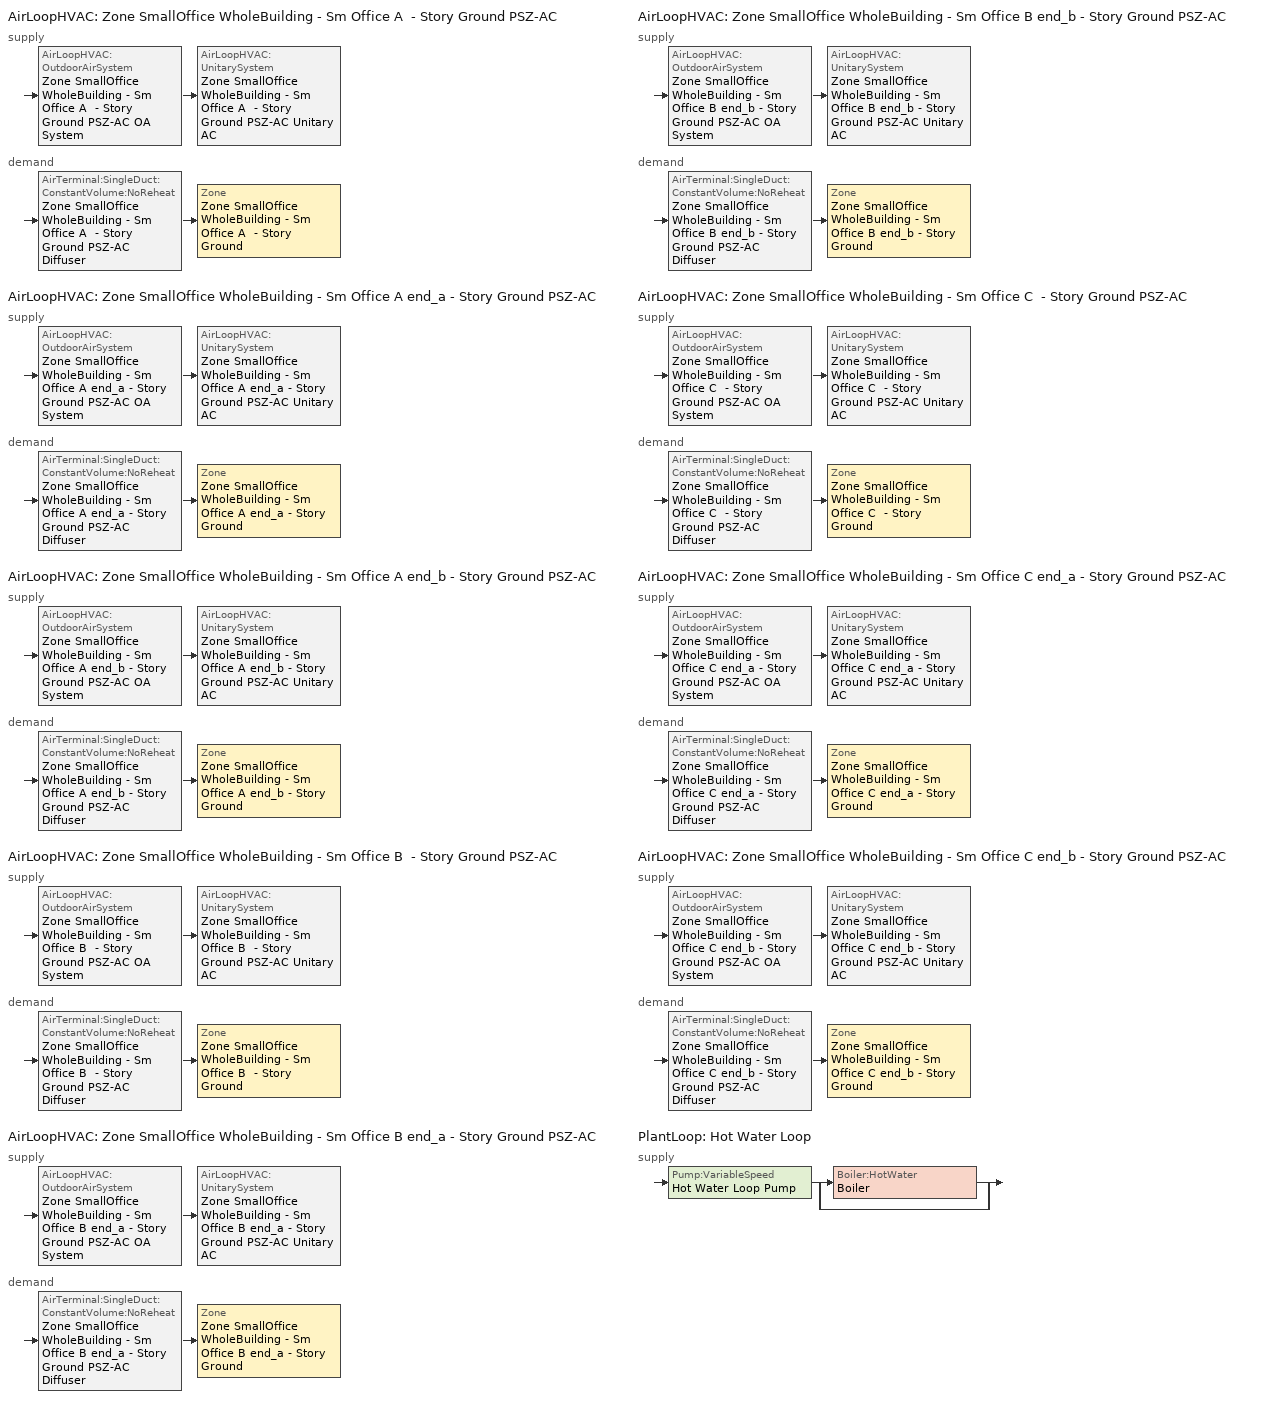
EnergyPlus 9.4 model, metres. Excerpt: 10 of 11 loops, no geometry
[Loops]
AirLoopHVAC 'Zone SmallOffice WholeBuilding - Sm Office A  - Story Ground PSZ-AC'
 supply: AirLoopHVAC:OutdoorAirSystem 'Zone SmallOffice WholeBuilding - Sm Office A  - Story Ground PSZ-AC OA System' > AirLoopHVAC:UnitarySystem 'Zone SmallOffice WholeBuilding - Sm Office A  - Story Ground PSZ-AC Unitary AC'
 demand: AirTerminal:SingleDuct:ConstantVolume:NoReheat 'Zone SmallOffice WholeBuilding - Sm Office A  - Story Ground PSZ-AC Diffuser' > Zone 'Zone SmallOffice WholeBuilding - Sm Office A  - Story Ground'
AirLoopHVAC 'Zone SmallOffice WholeBuilding - Sm Office A end_a - Story Ground PSZ-AC'
 supply: AirLoopHVAC:OutdoorAirSystem 'Zone SmallOffice WholeBuilding - Sm Office A end_a - Story Ground PSZ-AC OA System' > AirLoopHVAC:UnitarySystem 'Zone SmallOffice WholeBuilding - Sm Office A end_a - Story Ground PSZ-AC Unitary AC'
 demand: AirTerminal:SingleDuct:ConstantVolume:NoReheat 'Zone SmallOffice WholeBuilding - Sm Office A end_a - Story Ground PSZ-AC Diffuser' > Zone 'Zone SmallOffice WholeBuilding - Sm Office A end_a - Story Ground'
AirLoopHVAC 'Zone SmallOffice WholeBuilding - Sm Office A end_b - Story Ground PSZ-AC'
 supply: AirLoopHVAC:OutdoorAirSystem 'Zone SmallOffice WholeBuilding - Sm Office A end_b - Story Ground PSZ-AC OA System' > AirLoopHVAC:UnitarySystem 'Zone SmallOffice WholeBuilding - Sm Office A end_b - Story Ground PSZ-AC Unitary AC'
 demand: AirTerminal:SingleDuct:ConstantVolume:NoReheat 'Zone SmallOffice WholeBuilding - Sm Office A end_b - Story Ground PSZ-AC Diffuser' > Zone 'Zone SmallOffice WholeBuilding - Sm Office A end_b - Story Ground'
AirLoopHVAC 'Zone SmallOffice WholeBuilding - Sm Office B  - Story Ground PSZ-AC'
 supply: AirLoopHVAC:OutdoorAirSystem 'Zone SmallOffice WholeBuilding - Sm Office B  - Story Ground PSZ-AC OA System' > AirLoopHVAC:UnitarySystem 'Zone SmallOffice WholeBuilding - Sm Office B  - Story Ground PSZ-AC Unitary AC'
 demand: AirTerminal:SingleDuct:ConstantVolume:NoReheat 'Zone SmallOffice WholeBuilding - Sm Office B  - Story Ground PSZ-AC Diffuser' > Zone 'Zone SmallOffice WholeBuilding - Sm Office B  - Story Ground'
AirLoopHVAC 'Zone SmallOffice WholeBuilding - Sm Office B end_a - Story Ground PSZ-AC'
 supply: AirLoopHVAC:OutdoorAirSystem 'Zone SmallOffice WholeBuilding - Sm Office B end_a - Story Ground PSZ-AC OA System' > AirLoopHVAC:UnitarySystem 'Zone SmallOffice WholeBuilding - Sm Office B end_a - Story Ground PSZ-AC Unitary AC'
 demand: AirTerminal:SingleDuct:ConstantVolume:NoReheat 'Zone SmallOffice WholeBuilding - Sm Office B end_a - Story Ground PSZ-AC Diffuser' > Zone 'Zone SmallOffice WholeBuilding - Sm Office B end_a - Story Ground'
AirLoopHVAC 'Zone SmallOffice WholeBuilding - Sm Office B end_b - Story Ground PSZ-AC'
 supply: AirLoopHVAC:OutdoorAirSystem 'Zone SmallOffice WholeBuilding - Sm Office B end_b - Story Ground PSZ-AC OA System' > AirLoopHVAC:UnitarySystem 'Zone SmallOffice WholeBuilding - Sm Office B end_b - Story Ground PSZ-AC Unitary AC'
 demand: AirTerminal:SingleDuct:ConstantVolume:NoReheat 'Zone SmallOffice WholeBuilding - Sm Office B end_b - Story Ground PSZ-AC Diffuser' > Zone 'Zone SmallOffice WholeBuilding - Sm Office B end_b - Story Ground'
AirLoopHVAC 'Zone SmallOffice WholeBuilding - Sm Office C  - Story Ground PSZ-AC'
 supply: AirLoopHVAC:OutdoorAirSystem 'Zone SmallOffice WholeBuilding - Sm Office C  - Story Ground PSZ-AC OA System' > AirLoopHVAC:UnitarySystem 'Zone SmallOffice WholeBuilding - Sm Office C  - Story Ground PSZ-AC Unitary AC'
 demand: AirTerminal:SingleDuct:ConstantVolume:NoReheat 'Zone SmallOffice WholeBuilding - Sm Office C  - Story Ground PSZ-AC Diffuser' > Zone 'Zone SmallOffice WholeBuilding - Sm Office C  - Story Ground'
AirLoopHVAC 'Zone SmallOffice WholeBuilding - Sm Office C end_a - Story Ground PSZ-AC'
 supply: AirLoopHVAC:OutdoorAirSystem 'Zone SmallOffice WholeBuilding - Sm Office C end_a - Story Ground PSZ-AC OA System' > AirLoopHVAC:UnitarySystem 'Zone SmallOffice WholeBuilding - Sm Office C end_a - Story Ground PSZ-AC Unitary AC'
 demand: AirTerminal:SingleDuct:ConstantVolume:NoReheat 'Zone SmallOffice WholeBuilding - Sm Office C end_a - Story Ground PSZ-AC Diffuser' > Zone 'Zone SmallOffice WholeBuilding - Sm Office C end_a - Story Ground'
AirLoopHVAC 'Zone SmallOffice WholeBuilding - Sm Office C end_b - Story Ground PSZ-AC'
 supply: AirLoopHVAC:OutdoorAirSystem 'Zone SmallOffice WholeBuilding - Sm Office C end_b - Story Ground PSZ-AC OA System' > AirLoopHVAC:UnitarySystem 'Zone SmallOffice WholeBuilding - Sm Office C end_b - Story Ground PSZ-AC Unitary AC'
 demand: AirTerminal:SingleDuct:ConstantVolume:NoReheat 'Zone SmallOffice WholeBuilding - Sm Office C end_b - Story Ground PSZ-AC Diffuser' > Zone 'Zone SmallOffice WholeBuilding - Sm Office C end_b - Story Ground'
PlantLoop 'Hot Water Loop'
 supply: Pump:VariableSpeed 'Hot Water Loop Pump' > split
  | Boiler:HotWater 'Boiler'
  | bypass
[ZoneControl:Thermostat] Temperature Difference Between Cutout And Setpoint {deltaC}=0
Name | Zone or ZoneList | Control Type Schedule | Control 1
Zone SmallOffice WholeBuilding - Sm Office A  - Story Ground Thermostat | Zone SmallOffice WholeBuilding - Sm Office A  - Story Ground | Zone SmallOffice WholeBuilding - Sm Office A  - Story Ground Thermostat Schedule | SmallOffice WholeBuilding - Sm Office - 90.1-2007 Thermostat 6
Zone SmallOffice WholeBuilding - Sm Office A end_a - Story Ground Thermostat | Zone SmallOffice WholeBuilding - Sm Office A end_a - Story Ground | Zone SmallOffice WholeBuilding - Sm Office A end_a - Story Ground Thermostat Schedule | SmallOffice WholeBuilding - Sm Office - 90.1-2007 Thermostat 8
Zone SmallOffice WholeBuilding - Sm Office A end_b - Story Ground Thermostat | Zone SmallOffice WholeBuilding - Sm Office A end_b - Story Ground | Zone SmallOffice WholeBuilding - Sm Office A end_b - Story Ground Thermostat Schedule | SmallOffice WholeBuilding - Sm Office - 90.1-2007 Thermostat
Zone SmallOffice WholeBuilding - Sm Office B  - Story Ground Thermostat | Zone SmallOffice WholeBuilding - Sm Office B  - Story Ground | Zone SmallOffice WholeBuilding - Sm Office B  - Story Ground Thermostat Schedule | SmallOffice WholeBuilding - Sm Office - 90.1-2007 Thermostat 3
Zone SmallOffice WholeBuilding - Sm Office B end_a - Story Ground Thermostat | Zone SmallOffice WholeBuilding - Sm Office B end_a - Story Ground | Zone SmallOffice WholeBuilding - Sm Office B end_a - Story Ground Thermostat Schedule | SmallOffice WholeBuilding - Sm Office - 90.1-2007 Thermostat 2
Zone SmallOffice WholeBuilding - Sm Office B end_b - Story Ground Thermostat | Zone SmallOffice WholeBuilding - Sm Office B end_b - Story Ground | Zone SmallOffice WholeBuilding - Sm Office B end_b - Story Ground Thermostat Schedule | SmallOffice WholeBuilding - Sm Office - 90.1-2007 Thermostat 1
Zone SmallOffice WholeBuilding - Sm Office C  - Story Ground Thermostat | Zone SmallOffice WholeBuilding - Sm Office C  - Story Ground | Zone SmallOffice WholeBuilding - Sm Office C  - Story Ground Thermostat Schedule | SmallOffice WholeBuilding - Sm Office - 90.1-2007 Thermostat 5
Zone SmallOffice WholeBuilding - Sm Office C end_a - Story Ground Thermostat | Zone SmallOffice WholeBuilding - Sm Office C end_a - Story Ground | Zone SmallOffice WholeBuilding - Sm Office C end_a - Story Ground Thermostat Schedule | SmallOffice WholeBuilding - Sm Office - 90.1-2007 Thermostat 7
Zone SmallOffice WholeBuilding - Sm Office C end_b - Story Ground Thermostat | Zone SmallOffice WholeBuilding - Sm Office C end_b - Story Ground | Zone SmallOffice WholeBuilding - Sm Office C end_b - Story Ground Thermostat Schedule | SmallOffice WholeBuilding - Sm Office - 90.1-2007 Thermostat 4
[ThermostatSetpoint:DualSetpoint] Heating Setpoint Temperature Schedule=OfficeSmall HTGSETP_SCH_NO_OPTIMUM; Cooling Setpoint Temperature Schedule=OfficeSmall CLGSETP_SCH_NO_OPTIMUM
SmallOffice WholeBuilding - Sm Office - 90.1-2007 Thermostat 6; SmallOffice WholeBuilding - Sm Office - 90.1-2007 Thermostat 8; SmallOffice WholeBuilding - Sm Office - 90.1-2007 Thermostat; SmallOffice WholeBuilding - Sm Office - 90.1-2007 Thermostat 3; SmallOffice WholeBuilding - Sm Office - 90.1-2007 Thermostat 2; SmallOffice WholeBuilding - Sm Office - 90.1-2007 Thermostat 1; SmallOffice WholeBuilding - Sm Office - 90.1-2007 Thermostat 5; SmallOffice WholeBuilding - Sm Office - 90.1-2007 Thermostat 7; SmallOffice WholeBuilding - Sm Office - 90.1-2007 Thermostat 4
[AirTerminal:SingleDuct:ConstantVolume:NoReheat] Availability Schedule=Always On Discrete; Maximum Air Flow Rate {m3/s}=AutoSize
Zone SmallOffice WholeBuilding - Sm Office A  - Story Ground PSZ-AC Diffuser; Zone SmallOffice WholeBuilding - Sm Office A end_a - Story Ground PSZ-AC Diffuser; Zone SmallOffice WholeBuilding - Sm Office A end_b - Story Ground PSZ-AC Diffuser; Zone SmallOffice WholeBuilding - Sm Office B  - Story Ground PSZ-AC Diffuser; Zone SmallOffice WholeBuilding - Sm Office B end_a - Story Ground PSZ-AC Diffuser; Zone SmallOffice WholeBuilding - Sm Office B end_b - Story Ground PSZ-AC Diffuser; Zone SmallOffice WholeBuilding - Sm Office C  - Story Ground PSZ-AC Diffuser; Zone SmallOffice WholeBuilding - Sm Office C end_a - Story Ground PSZ-AC Diffuser; Zone SmallOffice WholeBuilding - Sm Office C end_b - Story Ground PSZ-AC Diffuser
[Zone equipment]
Zone SmallOffice WholeBuilding - Sm Office A  - Story Ground: Zone SmallOffice WholeBuilding - Sm Office A  - Story Ground PSZ-AC Diffuser
Zone SmallOffice WholeBuilding - Sm Office A end_a - Story Ground: Zone SmallOffice WholeBuilding - Sm Office A end_a - Story Ground PSZ-AC Diffuser
Zone SmallOffice WholeBuilding - Sm Office A end_b - Story Ground: Zone SmallOffice WholeBuilding - Sm Office A end_b - Story Ground PSZ-AC Diffuser
Zone SmallOffice WholeBuilding - Sm Office B  - Story Ground: Zone SmallOffice WholeBuilding - Sm Office B  - Story Ground PSZ-AC Diffuser
Zone SmallOffice WholeBuilding - Sm Office B end_a - Story Ground: Zone SmallOffice WholeBuilding - Sm Office B end_a - Story Ground PSZ-AC Diffuser
Zone SmallOffice WholeBuilding - Sm Office B end_b - Story Ground: Zone SmallOffice WholeBuilding - Sm Office B end_b - Story Ground PSZ-AC Diffuser
Zone SmallOffice WholeBuilding - Sm Office C  - Story Ground: Zone SmallOffice WholeBuilding - Sm Office C  - Story Ground PSZ-AC Diffuser
Zone SmallOffice WholeBuilding - Sm Office C end_a - Story Ground: Zone SmallOffice WholeBuilding - Sm Office C end_a - Story Ground PSZ-AC Diffuser
Zone SmallOffice WholeBuilding - Sm Office C end_b - Story Ground: Zone SmallOffice WholeBuilding - Sm Office C end_b - Story Ground PSZ-AC Diffuser
[Sizing:Zone] Zone Cooling Design Supply Air Temperature Input Method=SupplyAirTemperature; Zone Cooling Design Supply Air Temperature {C}=12.7778; Zone Cooling Design Supply Air Temperature Difference {deltaC}=11.11; Zone Heating Design Supply Air Temperature Input Method=SupplyAirTemperature; Zone Heating Design Supply Air Temperature {C}=50; Zone Heating Design Supply Air Temperature Difference {deltaC}=11.11; Zone Cooling Design Supply Air Humidity Ratio {kgWater/kgDryAir}=0.0085; Zone Heating Design Supply Air Humidity Ratio {kgWater/kgDryAir}=0.008; Design Specification Outdoor Air Object=SmallOffice WholeBuilding - Sm Office Ventilation; Cooling Design Air Flow Method=DesignDay; Cooling Design Air Flow Rate {m3/s}=0; Cooling Minimum Air Flow per Zone Floor Area {m3/s-m2}=0.000762; Cooling Minimum Air Flow {m3/s}=0; Cooling Minimum Air Flow Fraction=0; Heating Design Air Flow Method=DesignDay; Heating Design Air Flow Rate {m3/s}=0; Heating Maximum Air Flow per Zone Floor Area {m3/s-m2}=0.002032; Heating Maximum Air Flow {m3/s}=0.141576; Heating Maximum Air Flow Fraction=0.3; Account for Dedicated Outdoor Air System=No
Zone SmallOffice WholeBuilding - Sm Office A  - Story Ground; Zone SmallOffice WholeBuilding - Sm Office A end_a - Story Ground; Zone SmallOffice WholeBuilding - Sm Office A end_b - Story Ground; Zone SmallOffice WholeBuilding - Sm Office B  - Story Ground; Zone SmallOffice WholeBuilding - Sm Office B end_a - Story Ground; Zone SmallOffice WholeBuilding - Sm Office B end_b - Story Ground; Zone SmallOffice WholeBuilding - Sm Office C  - Story Ground; Zone SmallOffice WholeBuilding - Sm Office C end_a - Story Ground; Zone SmallOffice WholeBuilding - Sm Office C end_b - Story Ground
[Controller:MechanicalVentilation] Availability Schedule=Always On Discrete; Demand Controlled Ventilation=No; System Outdoor Air Method=ZoneSum; Design Specification Outdoor Air Object Name 1=SmallOffice WholeBuilding - Sm Office Ventilation
Name | Zone or ZoneList Name 1
Controller Mechanical Ventilation 4 | Zone SmallOffice WholeBuilding - Sm Office A  - Story Ground
Controller Mechanical Ventilation 9 | Zone SmallOffice WholeBuilding - Sm Office A end_a - Story Ground
Controller Mechanical Ventilation 8 | Zone SmallOffice WholeBuilding - Sm Office A end_b - Story Ground
Controller Mechanical Ventilation 5 | Zone SmallOffice WholeBuilding - Sm Office B  - Story Ground
Controller Mechanical Ventilation 7 | Zone SmallOffice WholeBuilding - Sm Office B end_a - Story Ground
Controller Mechanical Ventilation 1 | Zone SmallOffice WholeBuilding - Sm Office B end_b - Story Ground
Controller Mechanical Ventilation 2 | Zone SmallOffice WholeBuilding - Sm Office C  - Story Ground
Controller Mechanical Ventilation 6 | Zone SmallOffice WholeBuilding - Sm Office C end_a - Story Ground
Controller Mechanical Ventilation 3 | Zone SmallOffice WholeBuilding - Sm Office C end_b - Story Ground
[DesignSpecification:OutdoorAir]
SmallOffice WholeBuilding - Sm Office Ventilation: Outdoor Air Method=Sum; Outdoor Air Flow per Person {m3/s-person}=0; Outdoor Air Flow per Zone Floor Area {m3/s-m2}=0.000508; Outdoor Air Flow per Zone {m3/s}=0; Outdoor Air Flow Air Changes per Hour {1/hr}=0
[AirLoopHVAC] Design Supply Air Flow Rate {m3/s}=AutoSize; Design Return Air Flow Fraction of Supply Air Flow=1
Zone SmallOffice WholeBuilding - Sm Office A  - Story Ground PSZ-AC; Zone SmallOffice WholeBuilding - Sm Office A end_a - Story Ground PSZ-AC; Zone SmallOffice WholeBuilding - Sm Office A end_b - Story Ground PSZ-AC; Zone SmallOffice WholeBuilding - Sm Office B  - Story Ground PSZ-AC; Zone SmallOffice WholeBuilding - Sm Office B end_a - Story Ground PSZ-AC; Zone SmallOffice WholeBuilding - Sm Office B end_b - Story Ground PSZ-AC; Zone SmallOffice WholeBuilding - Sm Office C  - Story Ground PSZ-AC; Zone SmallOffice WholeBuilding - Sm Office C end_a - Story Ground PSZ-AC; Zone SmallOffice WholeBuilding - Sm Office C end_b - Story Ground PSZ-AC
[Sizing:System] Type of Load to Size On=Sensible; Design Outdoor Air Flow Rate {m3/s}=Autosize; Central Heating Maximum System Air Flow Ratio=1; Preheat Design Temperature {C}=7.22222; Preheat Design Humidity Ratio {kgWater/kgDryAir}=0.008; Precool Design Temperature {C}=12.7778; Precool Design Humidity Ratio {kgWater/kgDryAir}=0.008; Central Cooling Design Supply Air Temperature {C}=12.7778; Central Heating Design Supply Air Temperature {C}=50; Type of Zone Sum to Use=Coincident; 100% Outdoor Air in Cooling=No; 100% Outdoor Air in Heating=No; Central Cooling Design Supply Air Humidity Ratio {kgWater/kgDryAir}=0.0085; Central Heating Design Supply Air Humidity Ratio {kgWater/kgDryAir}=0.008; Cooling Supply Air Flow Rate Method=DesignDay; Cooling Supply Air Flow Rate {m3/s}=0; Cooling Supply Air Flow Rate Per Floor Area {m3/s-m2}=0.00996765; Cooling Fraction of Autosized Cooling Supply Air Flow Rate=1; Cooling Supply Air Flow Rate Per Unit Cooling Capacity {m3/s-W}=3.94755e-05; Heating Supply Air Flow Rate Method=DesignDay; Heating Supply Air Flow Rate {m3/s}=0; Heating Supply Air Flow Rate Per Floor Area {m3/s-m2}=0.00996765; Heating Fraction of Autosized Heating Supply Air Flow Rate=1; Heating Fraction of Autosized Cooling Supply Air Flow Rate=1; Heating Supply Air Flow Rate Per Unit Heating Capacity {m3/s-W}=3.15882e-05; System Outdoor Air Method=ZoneSum; Zone Maximum Outdoor Air Fraction=1; Cooling Design Capacity Method=CoolingDesignCapacity; Cooling Design Capacity {W}=Autosize; Cooling Design Capacity Per Floor Area {W/m2}=234.7; Fraction of Autosized Cooling Design Capacity=1; Heating Design Capacity Method=HeatingDesignCapacity; Heating Design Capacity {W}=Autosize; Heating Design Capacity Per Floor Area {W/m2}=157; Fraction of Autosized Heating Design Capacity=1; Central Cooling Capacity Control Method=OnOff
Zone SmallOffice WholeBuilding - Sm Office A  - Story Ground PSZ-AC; Zone SmallOffice WholeBuilding - Sm Office A end_a - Story Ground PSZ-AC; Zone SmallOffice WholeBuilding - Sm Office A end_b - Story Ground PSZ-AC; Zone SmallOffice WholeBuilding - Sm Office B  - Story Ground PSZ-AC; Zone SmallOffice WholeBuilding - Sm Office B end_a - Story Ground PSZ-AC; Zone SmallOffice WholeBuilding - Sm Office B end_b - Story Ground PSZ-AC; Zone SmallOffice WholeBuilding - Sm Office C  - Story Ground PSZ-AC; Zone SmallOffice WholeBuilding - Sm Office C end_a - Story Ground PSZ-AC; Zone SmallOffice WholeBuilding - Sm Office C end_b - Story Ground PSZ-AC
[Controller:OutdoorAir] Minimum Outdoor Air Flow Rate {m3/s}=Autosize; Maximum Outdoor Air Flow Rate {m3/s}=Autosize; Economizer Control Type=NoEconomizer; Economizer Control Action Type=ModulateFlow; Economizer Maximum Limit Dry-Bulb Temperature {C}=28; Economizer Maximum Limit Enthalpy {J/kg}=64000; Lockout Type=NoLockout; Minimum Limit Type=FixedMinimum; Minimum Outdoor Air Schedule=Always On Discrete; High Humidity Control=No; Control High Indoor Humidity Based on Outdoor Humidity Ratio=Yes; Heat Recovery Bypass Control Type=BypassWhenWithinEconomizerLimits
Name | Mechanical Ventilation Controller
Zone SmallOffice WholeBuilding - Sm Office A  - Story Ground PSZ-AC OA System Controller | Controller Mechanical Ventilation 4
Zone SmallOffice WholeBuilding - Sm Office A end_a - Story Ground PSZ-AC OA System Controller | Controller Mechanical Ventilation 9
Zone SmallOffice WholeBuilding - Sm Office A end_b - Story Ground PSZ-AC OA System Controller | Controller Mechanical Ventilation 8
Zone SmallOffice WholeBuilding - Sm Office B  - Story Ground PSZ-AC OA System Controller | Controller Mechanical Ventilation 5
Zone SmallOffice WholeBuilding - Sm Office B end_a - Story Ground PSZ-AC OA System Controller | Controller Mechanical Ventilation 7
Zone SmallOffice WholeBuilding - Sm Office B end_b - Story Ground PSZ-AC OA System Controller | Controller Mechanical Ventilation 1
Zone SmallOffice WholeBuilding - Sm Office C  - Story Ground PSZ-AC OA System Controller | Controller Mechanical Ventilation 2
Zone SmallOffice WholeBuilding - Sm Office C end_a - Story Ground PSZ-AC OA System Controller | Controller Mechanical Ventilation 6
Zone SmallOffice WholeBuilding - Sm Office C end_b - Story Ground PSZ-AC OA System Controller | Controller Mechanical Ventilation 3
[SetpointManager:MixedAir] Control Variable=Temperature
Name | Setpoint Node or NodeList
Zone SmallOffice WholeBuilding - Sm Office A  - Story Ground PSZ-AC Mixed Air Node OS Default SPM | Zone SmallOffice WholeBuilding - Sm Office A  - Story Ground PSZ-AC Mixed Air Node
Zone SmallOffice WholeBuilding - Sm Office A end_a - Story Ground PSZ-AC Mixed Air Node OS Default SPM | Zone SmallOffice WholeBuilding - Sm Office A end_a - Story Ground PSZ-AC Mixed Air Node
Zone SmallOffice WholeBuilding - Sm Office A end_b - Story Ground PSZ-AC Mixed Air Node OS Default SPM | Zone SmallOffice WholeBuilding - Sm Office A end_b - Story Ground PSZ-AC Mixed Air Node
Zone SmallOffice WholeBuilding - Sm Office B  - Story Ground PSZ-AC Mixed Air Node OS Default SPM | Zone SmallOffice WholeBuilding - Sm Office B  - Story Ground PSZ-AC Mixed Air Node
Zone SmallOffice WholeBuilding - Sm Office B end_a - Story Ground PSZ-AC Mixed Air Node OS Default SPM | Zone SmallOffice WholeBuilding - Sm Office B end_a - Story Ground PSZ-AC Mixed Air Node
Zone SmallOffice WholeBuilding - Sm Office B end_b - Story Ground PSZ-AC Mixed Air Node OS Default SPM | Zone SmallOffice WholeBuilding - Sm Office B end_b - Story Ground PSZ-AC Mixed Air Node
Zone SmallOffice WholeBuilding - Sm Office C  - Story Ground PSZ-AC Mixed Air Node OS Default SPM | Zone SmallOffice WholeBuilding - Sm Office C  - Story Ground PSZ-AC Mixed Air Node
Zone SmallOffice WholeBuilding - Sm Office C end_a - Story Ground PSZ-AC Mixed Air Node OS Default SPM | Zone SmallOffice WholeBuilding - Sm Office C end_a - Story Ground PSZ-AC Mixed Air Node
Zone SmallOffice WholeBuilding - Sm Office C end_b - Story Ground PSZ-AC Mixed Air Node OS Default SPM | Zone SmallOffice WholeBuilding - Sm Office C end_b - Story Ground PSZ-AC Mixed Air Node
[AirLoopHVAC:UnitarySystem] Control Type=Load; Dehumidification Control Type=None; Availability Schedule=Always On Discrete; Fan Placement=DrawThrough; Supply Air Fan Operating Mode Schedule=Always On Discrete; DX Heating Coil Sizing Ratio=1; Use DOAS DX Cooling Coil=No; Minimum Supply Air Temperature {C}=2; Latent Load Control=SensibleOnlyLoadControl; Cooling Supply Air Flow Rate {m3/s}=Autosize; Heating Supply Air Flow Rate {m3/s}=Autosize; No Load Supply Air Flow Rate {m3/s}=Autosize; Maximum Supply Air Temperature {C}=80; Maximum Outdoor Dry-Bulb Temperature for Supplemental Heater Operation {C}=21; Maximum Cycling Rate {cycles/hr}=2.5; Heat Pump Time Constant {s}=60; Fraction of On-Cycle Power Use=0.01; Heat Pump Fan Delay Time {s}=60; Ancillary On-Cycle Electric Power {W}=0; Ancillary Off-Cycle Electric Power {W}=0
Name | Controlling Zone or Thermostat Location | Supply Fan | Heating Coil | Cooling Coil | Supplemental Heating Coil
Zone SmallOffice WholeBuilding - Sm Office A  - Story Ground PSZ-AC Unitary AC | Zone SmallOffice WholeBuilding - Sm Office A  - Story Ground | Zone SmallOffice WholeBuilding - Sm Office A  - Story Ground PSZ-AC Fan | Zone SmallOffice WholeBuilding - Sm Office A  - Story Ground PSZ-AC Gas Htg Coil | Zone SmallOffice WholeBuilding - Sm Office A  - Story Ground PSZ-AC 1spd DX AC Clg Coil | Zone SmallOffice WholeBuilding - Sm Office A  - Story Ground PSZ-AC Electric Backup Htg Coil
Zone SmallOffice WholeBuilding - Sm Office A end_a - Story Ground PSZ-AC Unitary AC | Zone SmallOffice WholeBuilding - Sm Office A end_a - Story Ground | Zone SmallOffice WholeBuilding - Sm Office A end_a - Story Ground PSZ-AC Fan | Zone SmallOffice WholeBuilding - Sm Office A end_a - Story Ground PSZ-AC Gas Htg Coil | Zone SmallOffice WholeBuilding - Sm Office A end_a - Story Ground PSZ-AC 1spd DX AC Clg Coil | Zone SmallOffice WholeBuilding - Sm Office A end_a - Story Ground PSZ-AC Electric Backup Htg Coil
Zone SmallOffice WholeBuilding - Sm Office A end_b - Story Ground PSZ-AC Unitary AC | Zone SmallOffice WholeBuilding - Sm Office A end_b - Story Ground | Zone SmallOffice WholeBuilding - Sm Office A end_b - Story Ground PSZ-AC Fan | Zone SmallOffice WholeBuilding - Sm Office A end_b - Story Ground PSZ-AC Gas Htg Coil | Zone SmallOffice WholeBuilding - Sm Office A end_b - Story Ground PSZ-AC 1spd DX AC Clg Coil | Zone SmallOffice WholeBuilding - Sm Office A end_b - Story Ground PSZ-AC Electric Backup Htg Coil
Zone SmallOffice WholeBuilding - Sm Office B  - Story Ground PSZ-AC Unitary AC | Zone SmallOffice WholeBuilding - Sm Office B  - Story Ground | Zone SmallOffice WholeBuilding - Sm Office B  - Story Ground PSZ-AC Fan | Zone SmallOffice WholeBuilding - Sm Office B  - Story Ground PSZ-AC Gas Htg Coil | Zone SmallOffice WholeBuilding - Sm Office B  - Story Ground PSZ-AC 1spd DX AC Clg Coil | Zone SmallOffice WholeBuilding - Sm Office B  - Story Ground PSZ-AC Electric Backup Htg Coil
Zone SmallOffice WholeBuilding - Sm Office B end_a - Story Ground PSZ-AC Unitary AC | Zone SmallOffice WholeBuilding - Sm Office B end_a - Story Ground | Zone SmallOffice WholeBuilding - Sm Office B end_a - Story Ground PSZ-AC Fan | Zone SmallOffice WholeBuilding - Sm Office B end_a - Story Ground PSZ-AC Gas Htg Coil | Zone SmallOffice WholeBuilding - Sm Office B end_a - Story Ground PSZ-AC 1spd DX AC Clg Coil | Zone SmallOffice WholeBuilding - Sm Office B end_a - Story Ground PSZ-AC Electric Backup Htg Coil
Zone SmallOffice WholeBuilding - Sm Office B end_b - Story Ground PSZ-AC Unitary AC | Zone SmallOffice WholeBuilding - Sm Office B end_b - Story Ground | Zone SmallOffice WholeBuilding - Sm Office B end_b - Story Ground PSZ-AC Fan | Zone SmallOffice WholeBuilding - Sm Office B end_b - Story Ground PSZ-AC Gas Htg Coil | Zone SmallOffice WholeBuilding - Sm Office B end_b - Story Ground PSZ-AC 1spd DX AC Clg Coil | Zone SmallOffice WholeBuilding - Sm Office B end_b - Story Ground PSZ-AC Electric Backup Htg Coil
Zone SmallOffice WholeBuilding - Sm Office C  - Story Ground PSZ-AC Unitary AC | Zone SmallOffice WholeBuilding - Sm Office C  - Story Ground | Zone SmallOffice WholeBuilding - Sm Office C  - Story Ground PSZ-AC Fan | Zone SmallOffice WholeBuilding - Sm Office C  - Story Ground PSZ-AC Gas Htg Coil | Zone SmallOffice WholeBuilding - Sm Office C  - Story Ground PSZ-AC 1spd DX AC Clg Coil | Zone SmallOffice WholeBuilding - Sm Office C  - Story Ground PSZ-AC Electric Backup Htg Coil
Zone SmallOffice WholeBuilding - Sm Office C end_a - Story Ground PSZ-AC Unitary AC | Zone SmallOffice WholeBuilding - Sm Office C end_a - Story Ground | Zone SmallOffice WholeBuilding - Sm Office C end_a - Story Ground PSZ-AC Fan | Zone SmallOffice WholeBuilding - Sm Office C end_a - Story Ground PSZ-AC Gas Htg Coil | Zone SmallOffice WholeBuilding - Sm Office C end_a - Story Ground PSZ-AC 1spd DX AC Clg Coil | Zone SmallOffice WholeBuilding - Sm Office C end_a - Story Ground PSZ-AC Electric Backup Htg Coil
Zone SmallOffice WholeBuilding - Sm Office C end_b - Story Ground PSZ-AC Unitary AC | Zone SmallOffice WholeBuilding - Sm Office C end_b - Story Ground | Zone SmallOffice WholeBuilding - Sm Office C end_b - Story Ground PSZ-AC Fan | Zone SmallOffice WholeBuilding - Sm Office C end_b - Story Ground PSZ-AC Gas Htg Coil | Zone SmallOffice WholeBuilding - Sm Office C end_b - Story Ground PSZ-AC 1spd DX AC Clg Coil | Zone SmallOffice WholeBuilding - Sm Office C end_b - Story Ground PSZ-AC Electric Backup Htg Coil
[Fan:OnOff] Availability Schedule=Always On Discrete; Fan Total Efficiency=0.54; Pressure Rise {Pa}=622.722; Maximum Flow Rate {m3/s}=Autosize; Motor Efficiency=0.9; Motor In Airstream Fraction=1
Name | Fan Power Ratio Function of Speed Ratio Curve | Fan Efficiency Ratio Function of Speed Ratio Curve
Zone SmallOffice WholeBuilding - Sm Office A  - Story Ground PSZ-AC Fan | Fan On Off Power Curve 3 | Fan On Off Efficiency Curve 3
Zone SmallOffice WholeBuilding - Sm Office A end_a - Story Ground PSZ-AC Fan | Fan On Off Power Curve 8 | Fan On Off Efficiency Curve 8
Zone SmallOffice WholeBuilding - Sm Office A end_b - Story Ground PSZ-AC Fan | Fan On Off Power Curve 7 | Fan On Off Efficiency Curve 7
Zone SmallOffice WholeBuilding - Sm Office B  - Story Ground PSZ-AC Fan | Fan On Off Power Curve 4 | Fan On Off Efficiency Curve 4
Zone SmallOffice WholeBuilding - Sm Office B end_a - Story Ground PSZ-AC Fan | Fan On Off Power Curve 6 | Fan On Off Efficiency Curve 6
Zone SmallOffice WholeBuilding - Sm Office B end_b - Story Ground PSZ-AC Fan | Fan On Off Power Curve | Fan On Off Efficiency Curve
Zone SmallOffice WholeBuilding - Sm Office C  - Story Ground PSZ-AC Fan | Fan On Off Power Curve 1 | Fan On Off Efficiency Curve 1
Zone SmallOffice WholeBuilding - Sm Office C end_a - Story Ground PSZ-AC Fan | Fan On Off Power Curve 5 | Fan On Off Efficiency Curve 5
Zone SmallOffice WholeBuilding - Sm Office C end_b - Story Ground PSZ-AC Fan | Fan On Off Power Curve 2 | Fan On Off Efficiency Curve 2
[Coil:Heating:Fuel] Availability Schedule=Always On Discrete; Fuel Type=NaturalGas; Burner Efficiency=0.8; Nominal Capacity {W}=AutoSize; Parasitic Electric Load {W}=0; Parasitic Fuel Load {W}=0
Zone SmallOffice WholeBuilding - Sm Office A  - Story Ground PSZ-AC Gas Htg Coil; Zone SmallOffice WholeBuilding - Sm Office A end_a - Story Ground PSZ-AC Gas Htg Coil; Zone SmallOffice WholeBuilding - Sm Office A end_b - Story Ground PSZ-AC Gas Htg Coil; Zone SmallOffice WholeBuilding - Sm Office B  - Story Ground PSZ-AC Gas Htg Coil; Zone SmallOffice WholeBuilding - Sm Office B end_a - Story Ground PSZ-AC Gas Htg Coil; Zone SmallOffice WholeBuilding - Sm Office B end_b - Story Ground PSZ-AC Gas Htg Coil; Zone SmallOffice WholeBuilding - Sm Office C  - Story Ground PSZ-AC Gas Htg Coil; Zone SmallOffice WholeBuilding - Sm Office C end_a - Story Ground PSZ-AC Gas Htg Coil; Zone SmallOffice WholeBuilding - Sm Office C end_b - Story Ground PSZ-AC Gas Htg Coil
[Coil:Cooling:DX:SingleSpeed] Availability Schedule=Always On Discrete; Gross Rated Total Cooling Capacity {W}=Autosize; Gross Rated Sensible Heat Ratio=Autosize; Gross Rated Cooling COP {W/W}=3; Rated Air Flow Rate {m3/s}=Autosize; Rated Evaporator Fan Power Per Volume Flow Rate {W/(m3/s)}=773.3; Minimum Outdoor Dry-Bulb Temperature for Compressor Operation {C}=-25; Condenser Type=AirCooled; Evaporative Condenser Effectiveness=0; Evaporative Condenser Air Flow Rate {m3/s}=Autosize; Evaporative Condenser Pump Rated Power Consumption {W}=Autosize; Crankcase Heater Capacity {W}=0; Maximum Outdoor Dry-Bulb Temperature for Crankcase Heater Operation {C}=0; Basin Heater Capacity {W/K}=0; Basin Heater Setpoint Temperature {C}=10
Name | Total Cooling Capacity Function of Temperature Curve | Total Cooling Capacity Function of Flow Fraction Curve | Energy Input Ratio Function of Temperature Curve | Energy Input Ratio Function of Flow Fraction Curve | Part Load Fraction Correlation Curve
Zone SmallOffice WholeBuilding - Sm Office A  - Story Ground PSZ-AC 1spd DX AC Clg Coil | Curve Biquadratic 15 | Curve Quadratic 22 | Curve Biquadratic 16 | Curve Quadratic 23 | Curve Quadratic 24
Zone SmallOffice WholeBuilding - Sm Office A end_a - Story Ground PSZ-AC 1spd DX AC Clg Coil | Curve Biquadratic 35 | Curve Quadratic 52 | Curve Biquadratic 36 | Curve Quadratic 53 | Curve Quadratic 54
Zone SmallOffice WholeBuilding - Sm Office A end_b - Story Ground PSZ-AC 1spd DX AC Clg Coil | Curve Biquadratic 31 | Curve Quadratic 46 | Curve Biquadratic 32 | Curve Quadratic 47 | Curve Quadratic 48
Zone SmallOffice WholeBuilding - Sm Office B  - Story Ground PSZ-AC 1spd DX AC Clg Coil | Curve Biquadratic 19 | Curve Quadratic 28 | Curve Biquadratic 20 | Curve Quadratic 29 | Curve Quadratic 30
Zone SmallOffice WholeBuilding - Sm Office B end_a - Story Ground PSZ-AC 1spd DX AC Clg Coil | Curve Biquadratic 27 | Curve Quadratic 40 | Curve Biquadratic 28 | Curve Quadratic 41 | Curve Quadratic 42
Zone SmallOffice WholeBuilding - Sm Office B end_b - Story Ground PSZ-AC 1spd DX AC Clg Coil | Curve Biquadratic 3 | Curve Quadratic 4 | Curve Biquadratic 4 | Curve Quadratic 5 | Curve Quadratic 6
Zone SmallOffice WholeBuilding - Sm Office C  - Story Ground PSZ-AC 1spd DX AC Clg Coil | Curve Biquadratic 7 | Curve Quadratic 10 | Curve Biquadratic 8 | Curve Quadratic 11 | Curve Quadratic 12
Zone SmallOffice WholeBuilding - Sm Office C end_a - Story Ground PSZ-AC 1spd DX AC Clg Coil | Curve Biquadratic 23 | Curve Quadratic 34 | Curve Biquadratic 24 | Curve Quadratic 35 | Curve Quadratic 36
Zone SmallOffice WholeBuilding - Sm Office C end_b - Story Ground PSZ-AC 1spd DX AC Clg Coil | Curve Biquadratic 11 | Curve Quadratic 16 | Curve Biquadratic 12 | Curve Quadratic 17 | Curve Quadratic 18
[Coil:Heating:Electric] Availability Schedule=Always On Discrete; Efficiency=1; Nominal Capacity {W}=Autosize
Zone SmallOffice WholeBuilding - Sm Office A  - Story Ground PSZ-AC Electric Backup Htg Coil; Zone SmallOffice WholeBuilding - Sm Office A end_a - Story Ground PSZ-AC Electric Backup Htg Coil; Zone SmallOffice WholeBuilding - Sm Office A end_b - Story Ground PSZ-AC Electric Backup Htg Coil; Zone SmallOffice WholeBuilding - Sm Office B  - Story Ground PSZ-AC Electric Backup Htg Coil; Zone SmallOffice WholeBuilding - Sm Office B end_a - Story Ground PSZ-AC Electric Backup Htg Coil; Zone SmallOffice WholeBuilding - Sm Office B end_b - Story Ground PSZ-AC Electric Backup Htg Coil; Zone SmallOffice WholeBuilding - Sm Office C  - Story Ground PSZ-AC Electric Backup Htg Coil; Zone SmallOffice WholeBuilding - Sm Office C end_a - Story Ground PSZ-AC Electric Backup Htg Coil; Zone SmallOffice WholeBuilding - Sm Office C end_b - Story Ground PSZ-AC Electric Backup Htg Coil
[SetpointManager:SingleZone:Reheat] Control Variable=Temperature; Minimum Supply Air Temperature {C}=12.7778; Maximum Supply Air Temperature {C}=50
Name | Control Zone | Setpoint Node or NodeList
Zone SmallOffice WholeBuilding - Sm Office A  - Story Ground Setpoint Manager SZ Reheat | Zone SmallOffice WholeBuilding - Sm Office A  - Story Ground | Zone SmallOffice WholeBuilding - Sm Office A  - Story Ground PSZ-AC Supply Outlet Node
Zone SmallOffice WholeBuilding - Sm Office A end_a - Story Ground Setpoint Manager SZ Reheat | Zone SmallOffice WholeBuilding - Sm Office A end_a - Story Ground | Zone SmallOffice WholeBuilding - Sm Office A end_a - Story Ground PSZ-AC Supply Outlet Node
Zone SmallOffice WholeBuilding - Sm Office A end_b - Story Ground Setpoint Manager SZ Reheat | Zone SmallOffice WholeBuilding - Sm Office A end_b - Story Ground | Zone SmallOffice WholeBuilding - Sm Office A end_b - Story Ground PSZ-AC Supply Outlet Node
Zone SmallOffice WholeBuilding - Sm Office B  - Story Ground Setpoint Manager SZ Reheat | Zone SmallOffice WholeBuilding - Sm Office B  - Story Ground | Zone SmallOffice WholeBuilding - Sm Office B  - Story Ground PSZ-AC Supply Outlet Node
Zone SmallOffice WholeBuilding - Sm Office B end_a - Story Ground Setpoint Manager SZ Reheat | Zone SmallOffice WholeBuilding - Sm Office B end_a - Story Ground | Zone SmallOffice WholeBuilding - Sm Office B end_a - Story Ground PSZ-AC Supply Outlet Node
Zone SmallOffice WholeBuilding - Sm Office B end_b - Story Ground Setpoint Manager SZ Reheat | Zone SmallOffice WholeBuilding - Sm Office B end_b - Story Ground | Zone SmallOffice WholeBuilding - Sm Office B end_b - Story Ground PSZ-AC Supply Outlet Node
Zone SmallOffice WholeBuilding - Sm Office C  - Story Ground Setpoint Manager SZ Reheat | Zone SmallOffice WholeBuilding - Sm Office C  - Story Ground | Zone SmallOffice WholeBuilding - Sm Office C  - Story Ground PSZ-AC Supply Outlet Node
Zone SmallOffice WholeBuilding - Sm Office C end_a - Story Ground Setpoint Manager SZ Reheat | Zone SmallOffice WholeBuilding - Sm Office C end_a - Story Ground | Zone SmallOffice WholeBuilding - Sm Office C end_a - Story Ground PSZ-AC Supply Outlet Node
Zone SmallOffice WholeBuilding - Sm Office C end_b - Story Ground Setpoint Manager SZ Reheat | Zone SmallOffice WholeBuilding - Sm Office C end_b - Story Ground | Zone SmallOffice WholeBuilding - Sm Office C end_b - Story Ground PSZ-AC Supply Outlet Node
[PlantLoop]
Hot Water Loop: Fluid Type=Water; Plant Equipment Operation Scheme=Hot Water Loop Operation Schemes; Maximum Loop Temperature {C}=100; Minimum Loop Temperature {C}=10; Maximum Loop Flow Rate {m3/s}=Autosize; Minimum Loop Flow Rate {m3/s}=0; Plant Loop Volume {m3}=Autocalculate; Load Distribution Scheme=Optimal; Plant Loop Demand Calculation Scheme=SingleSetpoint
[Sizing:Plant]
Hot Water Loop: Loop Type=Heating; Design Loop Exit Temperature {C}=82.2222; Loop Design Temperature Difference {deltaC}=11.1111; Sizing Option=NonCoincident; Zone Timesteps in Averaging Window=1; Coincident Sizing Factor Mode=None
[Pump:VariableSpeed]
Hot Water Loop Pump: Design Maximum Flow Rate {m3/s}=Autosize; Design Pump Head {Pa}=179344; Design Power Consumption {W}=Autosize; Motor Efficiency=0.9; Fraction of Motor Inefficiencies to Fluid Stream=0; Coefficient 1 of the Part Load Performance Curve=0; Coefficient 2 of the Part Load Performance Curve=1; Coefficient 3 of the Part Load Performance Curve=0; Coefficient 4 of the Part Load Performance Curve=0; Design Minimum Flow Rate {m3/s}=0; Pump Control Type=Intermittent; Skin Loss Radiative Fraction=0.5; Design Power Sizing Method=PowerPerFlowPerPressure; Design Electric Power per Unit Flow Rate {W/(m3/s)}=348701.1; Design Shaft Power per Unit Flow Rate per Unit Head {W/((m3/s)-Pa)}=1.28205; Design Minimum Flow Rate Fraction=0
[Boiler:HotWater]
Boiler: Fuel Type=NaturalGas; Nominal Capacity {W}=Autosize; Nominal Thermal Efficiency=0.78; Efficiency Curve Temperature Evaluation Variable=LeavingBoiler; Design Water Flow Rate {m3/s}=Autosize; Minimum Part Load Ratio=0; Maximum Part Load Ratio=1.2; Optimum Part Load Ratio=1; Water Outlet Upper Temperature Limit {C}=95; Boiler Flow Mode=LeavingSetpointModulated; Parasitic Electric Load {W}=0; Sizing Factor=1
[SetpointManager:Scheduled]
Hot Water Loop Setpoint Manager: Control Variable=Temperature; Schedule=Hot Water Loop Temp - 180F; Setpoint Node or NodeList=Hot Water Loop Supply Outlet Node
[PlantEquipmentOperationSchemes]
Hot Water Loop Operation Schemes: Control Scheme Object Type 1=PlantEquipmentOperation:HeatingLoad; Control Scheme Name 1=Hot Water Loop Heating Operation Scheme; Control Scheme Schedule Name 1=Always On Discrete
[PlantEquipmentOperation:HeatingLoad]
Hot Water Loop Heating Operation Scheme: Load Range Lower Limit 1 {W}=0; Load Range Upper Limit 1 {W}=1000000000; Range Equipment List Name 1=Hot Water Loop Heating Equipment List
[PlantEquipmentList]
Hot Water Loop Heating Equipment List: Boiler:HotWater, Boiler
[Schedule:Compact]
Zone SmallOffice WholeBuilding - Sm Office A  - Story Ground Thermostat Schedule; Zone SmallOffice WholeBuilding - Sm Office A end_a - Story Ground Thermostat Schedule; Zone SmallOffice WholeBuilding - Sm Office A end_b - Story Ground Thermostat Schedule; Zone SmallOffice WholeBuilding - Sm Office B  - Story Ground Thermostat Schedule; Zone SmallOffice WholeBuilding - Sm Office B end_a - Story Ground Thermostat Schedule; Zone SmallOffice WholeBuilding - Sm Office B end_b - Story Ground Thermostat Schedule; Zone SmallOffice WholeBuilding - Sm Office C  - Story Ground Thermostat Schedule; Zone SmallOffice WholeBuilding - Sm Office C end_a - Story Ground Thermostat Schedule; Zone SmallOffice WholeBuilding - Sm Office C end_b - Story Ground Thermostat Schedule: Through: 12/31, For: AllDays, Until: 24:00, 4
[Schedule:Day:Interval]
OfficeSmall HTGSETP_SCH_NO_OPTIMUM Wkdy Day: No, 06:00, 15.56, 19:00, 21.11, 24:00, 15.56
OfficeSmall HTGSETP_SCH_NO_OPTIMUM Default; OfficeSmall HTGSETP_SCH_NO_OPTIMUM Summer Design Day: No, 24:00, 15.56
OfficeSmall HTGSETP_SCH_NO_OPTIMUM Winter Design Day: No, 24:00, 21.11
OfficeSmall CLGSETP_SCH_NO_OPTIMUM Wkdy Day: No, 06:00, 29.44, 18:00, 23.89, 24:00, 29.44
OfficeSmall CLGSETP_SCH_NO_OPTIMUM Default; OfficeSmall CLGSETP_SCH_NO_OPTIMUM Winter Design Day: No, 24:00, 29.44
OfficeSmall CLGSETP_SCH_NO_OPTIMUM Summer Design Day: No, 24:00, 23.89
Hot Water Loop Temp - 180F Default: No, 24:00, 82.2222
[Schedule:Week:Daily]
OfficeSmall HTGSETP_SCH_NO_OPTIMUM Week Rule - Jan1-Jan2: OfficeSmall HTGSETP_SCH_NO_OPTIMUM Wkdy Day, OfficeSmall HTGSETP_SCH_NO_OPTIMUM Wkdy Day, OfficeSmall HTGSETP_SCH_NO_OPTIMUM Wkdy Day, OfficeSmall HTGSETP_SCH_NO_OPTIMUM Wkdy Day, OfficeSmall HTGSETP_SCH_NO_OPTIMUM Wkdy Day, OfficeSmall HTGSETP_SCH_NO_OPTIMUM Wkdy Day, OfficeSmall HTGSETP_SCH_NO_OPTIMUM Default, OfficeSmall HTGSETP_SCH_NO_OPTIMUM Default, OfficeSmall HTGSETP_SCH_NO_OPTIMUM Summer Design Day, OfficeSmall HTGSETP_SCH_NO_OPTIMUM Winter Design Day, OfficeSmall HTGSETP_SCH_NO_OPTIMUM Default, OfficeSmall HTGSETP_SCH_NO_OPTIMUM Default
OfficeSmall HTGSETP_SCH_NO_OPTIMUM Week Rule - Jan3-Dec31: OfficeSmall HTGSETP_SCH_NO_OPTIMUM Default, OfficeSmall HTGSETP_SCH_NO_OPTIMUM Wkdy Day, OfficeSmall HTGSETP_SCH_NO_OPTIMUM Wkdy Day, OfficeSmall HTGSETP_SCH_NO_OPTIMUM Wkdy Day, OfficeSmall HTGSETP_SCH_NO_OPTIMUM Wkdy Day, OfficeSmall HTGSETP_SCH_NO_OPTIMUM Wkdy Day, OfficeSmall HTGSETP_SCH_NO_OPTIMUM Default, OfficeSmall HTGSETP_SCH_NO_OPTIMUM Default, OfficeSmall HTGSETP_SCH_NO_OPTIMUM Summer Design Day, OfficeSmall HTGSETP_SCH_NO_OPTIMUM Winter Design Day, OfficeSmall HTGSETP_SCH_NO_OPTIMUM Default, OfficeSmall HTGSETP_SCH_NO_OPTIMUM Default
OfficeSmall CLGSETP_SCH_NO_OPTIMUM Week Rule - Jan1-Jan2: OfficeSmall CLGSETP_SCH_NO_OPTIMUM Wkdy Day, OfficeSmall CLGSETP_SCH_NO_OPTIMUM Wkdy Day, OfficeSmall CLGSETP_SCH_NO_OPTIMUM Wkdy Day, OfficeSmall CLGSETP_SCH_NO_OPTIMUM Wkdy Day, OfficeSmall CLGSETP_SCH_NO_OPTIMUM Wkdy Day, OfficeSmall CLGSETP_SCH_NO_OPTIMUM Wkdy Day, OfficeSmall CLGSETP_SCH_NO_OPTIMUM Default, OfficeSmall CLGSETP_SCH_NO_OPTIMUM Default, OfficeSmall CLGSETP_SCH_NO_OPTIMUM Summer Design Day, OfficeSmall CLGSETP_SCH_NO_OPTIMUM Winter Design Day, OfficeSmall CLGSETP_SCH_NO_OPTIMUM Default, OfficeSmall CLGSETP_SCH_NO_OPTIMUM Default
OfficeSmall CLGSETP_SCH_NO_OPTIMUM Week Rule - Jan3-Dec31: OfficeSmall CLGSETP_SCH_NO_OPTIMUM Default, OfficeSmall CLGSETP_SCH_NO_OPTIMUM Wkdy Day, OfficeSmall CLGSETP_SCH_NO_OPTIMUM Wkdy Day, OfficeSmall CLGSETP_SCH_NO_OPTIMUM Wkdy Day, OfficeSmall CLGSETP_SCH_NO_OPTIMUM Wkdy Day, OfficeSmall CLGSETP_SCH_NO_OPTIMUM Wkdy Day, OfficeSmall CLGSETP_SCH_NO_OPTIMUM Default, OfficeSmall CLGSETP_SCH_NO_OPTIMUM Default, OfficeSmall CLGSETP_SCH_NO_OPTIMUM Summer Design Day, OfficeSmall CLGSETP_SCH_NO_OPTIMUM Winter Design Day, OfficeSmall CLGSETP_SCH_NO_OPTIMUM Default, OfficeSmall CLGSETP_SCH_NO_OPTIMUM Default
Hot Water Loop Temp - 180F Week Rule - Jan1-Dec31: Hot Water Loop Temp - 180F Default, Hot Water Loop Temp - 180F Default, Hot Water Loop Temp - 180F Default, Hot Water Loop Temp - 180F Default, Hot Water Loop Temp - 180F Default, Hot Water Loop Temp - 180F Default, Hot Water Loop Temp - 180F Default, Hot Water Loop Temp - 180F Default, Hot Water Loop Temp - 180F Default, Hot Water Loop Temp - 180F Default, Hot Water Loop Temp - 180F Default, Hot Water Loop Temp - 180F Default
[Schedule:Year]
OfficeSmall HTGSETP_SCH_NO_OPTIMUM: OfficeSmall HTGSETP_SCH_NO_OPTIMUM Week Rule - Jan1-Jan2, 1, 1, 1, 2, OfficeSmall HTGSETP_SCH_NO_OPTIMUM Week Rule - Jan3-Dec31, 1, 3, 12, 31
OfficeSmall CLGSETP_SCH_NO_OPTIMUM: OfficeSmall CLGSETP_SCH_NO_OPTIMUM Week Rule - Jan1-Jan2, 1, 1, 1, 2, OfficeSmall CLGSETP_SCH_NO_OPTIMUM Week Rule - Jan3-Dec31, 1, 3, 12, 31
Hot Water Loop Temp - 180F: Hot Water Loop Temp - 180F Week Rule - Jan1-Dec31, 1, 1, 12, 31
[Schedule:Constant]
Always On Discrete: Hourly Value=1
[Curve:Exponent] Coefficient1 Constant=1; Coefficient2 Constant=0; Coefficient3 Constant=0; Minimum Value of x {BasedOnField A2}=0; Maximum Value of x {BasedOnField A2}=1
Fan On Off Power Curve 3; Fan On Off Power Curve 8; Fan On Off Power Curve 7; Fan On Off Power Curve 4; Fan On Off Power Curve 6; Fan On Off Power Curve; Fan On Off Power Curve 1; Fan On Off Power Curve 5; Fan On Off Power Curve 2
[Curve:Cubic] Coefficient1 Constant=1; Coefficient2 x=0; Coefficient3 x**2=0; Coefficient4 x**3=0; Minimum Value of x {BasedOnField A2}=0; Maximum Value of x {BasedOnField A2}=1
Fan On Off Efficiency Curve 3; Fan On Off Efficiency Curve 8; Fan On Off Efficiency Curve 7; Fan On Off Efficiency Curve 4; Fan On Off Efficiency Curve 6; Fan On Off Efficiency Curve; Fan On Off Efficiency Curve 1; Fan On Off Efficiency Curve 5; Fan On Off Efficiency Curve 2
[Curve:Biquadratic] Minimum Value of x {BasedOnField A2}=-100; Maximum Value of x {BasedOnField A2}=100; Minimum Value of y {BasedOnField A3}=-100; Maximum Value of y {BasedOnField A3}=100
Name | Coefficient1 Constant | Coefficient2 x | Coefficient3 x**2 | Coefficient4 y | Coefficient5 y**2 | Coefficient6 x*y
Curve Biquadratic 15; Curve Biquadratic 35; Curve Biquadratic 31; Curve Biquadratic 19; Curve Biquadratic 27; Curve Biquadratic 3; Curve Biquadratic 7; Curve Biquadratic 23; Curve Biquadratic 11 | 0.971212 | -0.0152755 | 0.00144345 | -0.00039321 | -6.8364e-06 | -0.000290596
Curve Biquadratic 16; Curve Biquadratic 36; Curve Biquadratic 32; Curve Biquadratic 20; Curve Biquadratic 28; Curve Biquadratic 4; Curve Biquadratic 8; Curve Biquadratic 24; Curve Biquadratic 12 | 0.286871 | 0.0239022 | -0.000810648 | 0.0134585 | 0.000338936 | -0.000487004
[Curve:Quadratic]
Name | Coefficient1 Constant | Coefficient2 x | Coefficient3 x**2 | Minimum Value of x {BasedOnField A2} | Maximum Value of x {BasedOnField A2} | Minimum Curve Output {BasedOnField A3} | Maximum Curve Output {BasedOnField A3}
Curve Quadratic 22; Curve Quadratic 23; Curve Quadratic 52; Curve Quadratic 53; Curve Quadratic 46; Curve Quadratic 47; Curve Quadratic 28; Curve Quadratic 29; Curve Quadratic 40; Curve Quadratic 41; Curve Quadratic 4; Curve Quadratic 5; Curve Quadratic 10; Curve Quadratic 11; Curve Quadratic 34; Curve Quadratic 35; Curve Quadratic 16; Curve Quadratic 17 | 1 | 0 | 0 | -100 | 100
Curve Quadratic 24; Curve Quadratic 54; Curve Quadratic 48; Curve Quadratic 30; Curve Quadratic 42; Curve Quadratic 6; Curve Quadratic 12; Curve Quadratic 36; Curve Quadratic 18 | 0.909496 | 0.0986477 | -0.00819488 | 0 | 1 | 0.7 | 1
